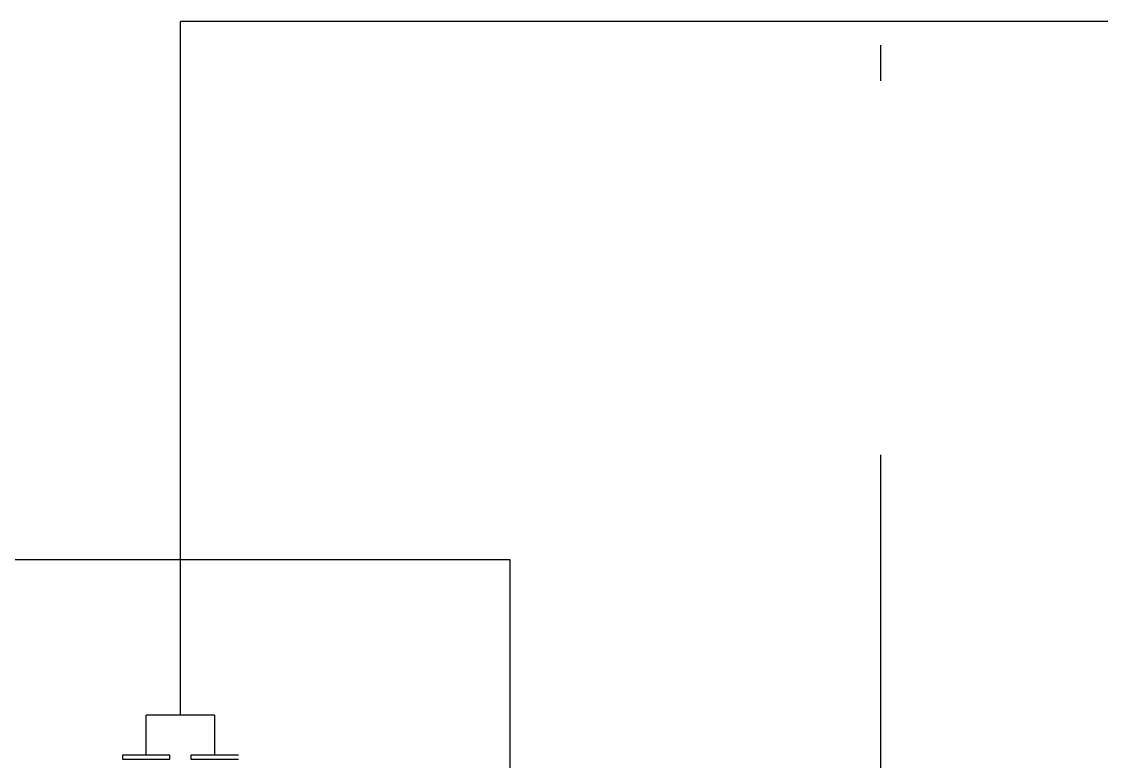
# Model space of a CAD drawing. Header units: millimetres. Extents: x -86 to 11742, y 5229 to 11464.
# Drawn here: x 5270.5 to 5342.7, y 5352.4 to 5401.9 of the extents above; entities that cross this region are included whole.
import ezdxf

# ---------------------------------------------------------------- set-up
doc = ezdxf.new("R2010")
doc.units = ezdxf.units.MM
doc.header["$LTSCALE"] = 5
doc.linetypes.add('HIDDEN', pattern=[0.375, 0.25, -0.125])
doc.layers.add('NARA', color=8, linetype='CONTINUOUS')

msp = doc.modelspace()

# ---------------------------------------------------------------- linework, layer by layer
at = {"layer": 'NARA', "color": 8}
for p, q in [((5355.997, 5401.856), (5281.08, 5401.856)), ((5281.08, 5355.487), (5281.08, 5401.856)), ((5278.791, 5352.814), (5278.791, 5355.487)), ((5283.369, 5355.487), (5278.791, 5355.487)), ((5283.369, 5352.814), (5283.369, 5355.487)), ((5277.207, 5352.814), (5277.207, 5352.538)), ((5280.375, 5352.814), (5277.207, 5352.814)), ((5280.375, 5352.538), (5280.375, 5352.814)), ((5281.786, 5352.814), (5281.786, 5352.538)), ((5284.955, 5352.814), (5281.786, 5352.814)), ((5277.207, 5352.538), (5280.375, 5352.538)), ((5281.786, 5352.538), (5284.955, 5352.538))]:
    msp.add_line(p, q, dxfattribs=at)
at = {"layer": 'NARA', "color": 8, "linetype": 'HIDDEN', "ltscale": 40}
msp.add_line((5327.925, 5322.899), (5327.925, 5400.281), dxfattribs=at)
at = {"layer": 'NARA', "color": 8, "linetype": 'HIDDEN', "ltscale": 500}
for p, q in [((5265.936, 5365.89), (5303.11, 5365.89)), ((5303.11, 5365.89), (5303.11, 5347.161))]:
    msp.add_line(p, q, dxfattribs=at)

doc.saveas('drawing.dxf')
